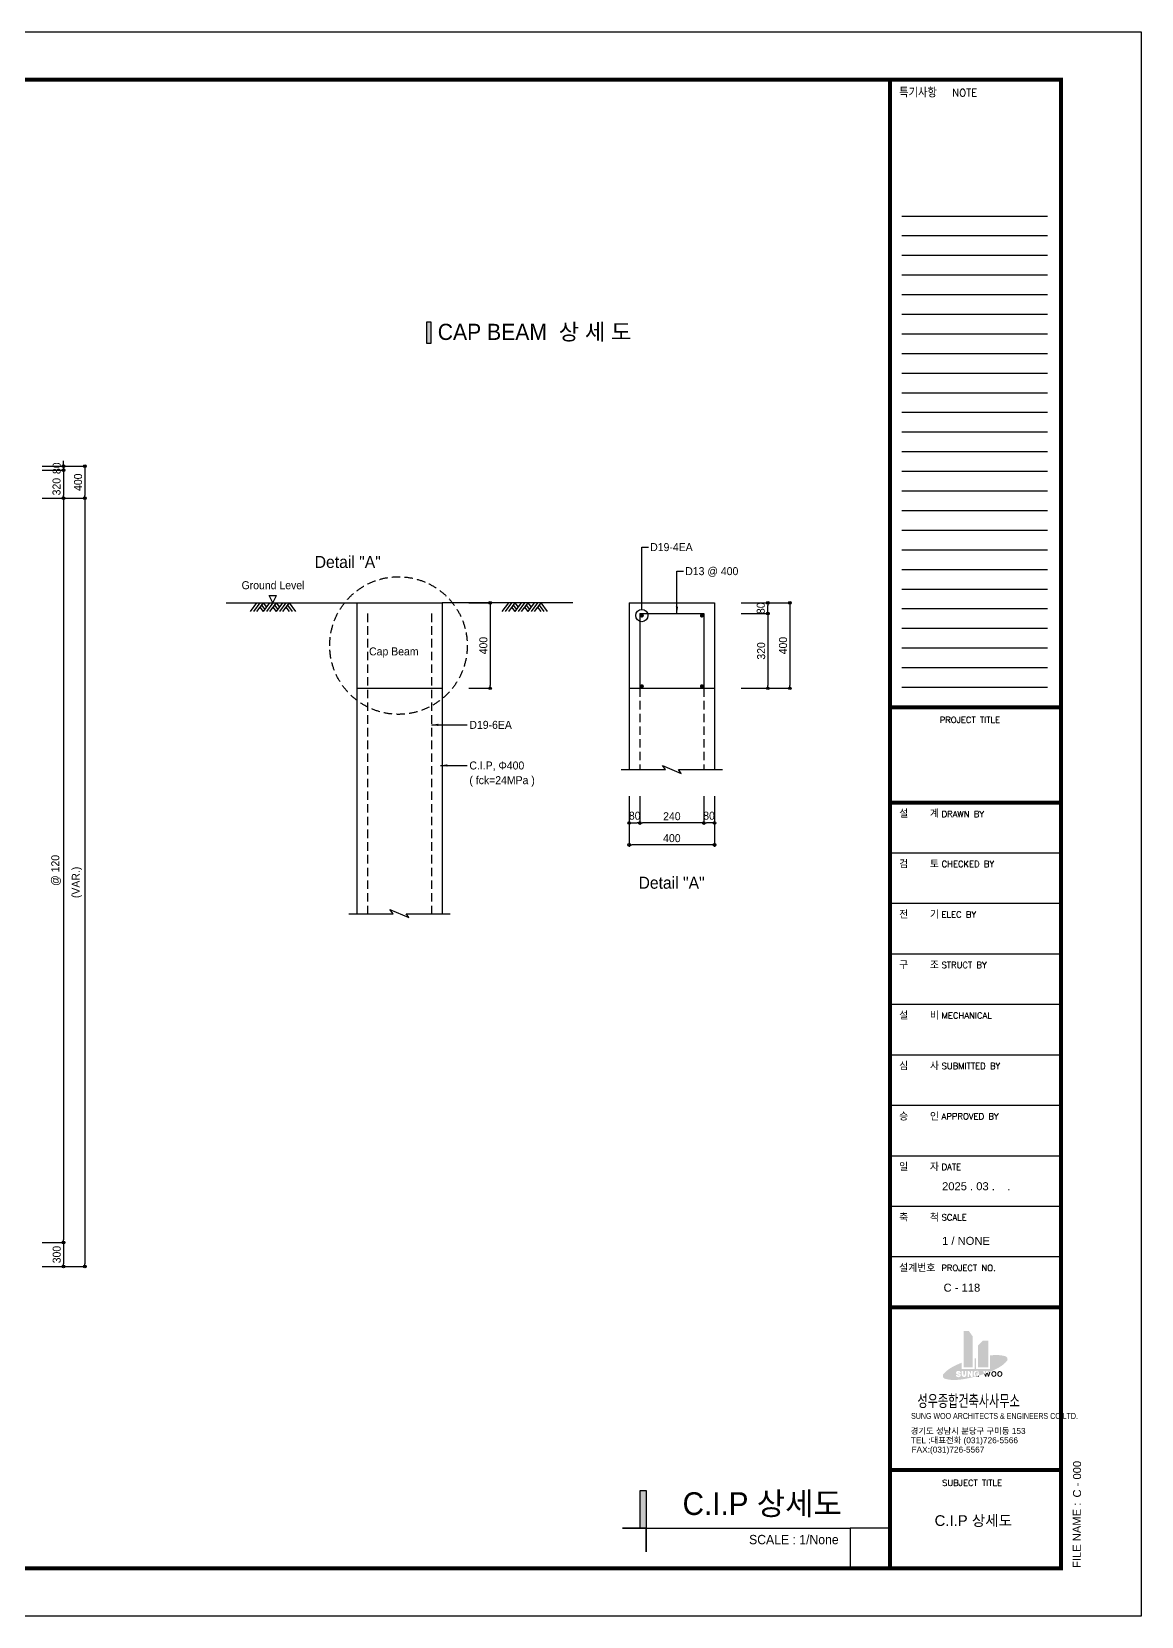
# Model space of a CAD drawing. Header units: millimetres. Extents: x 1073475 to 2890243, y -1340830 to -367733.
# Drawn here: x 2776751 to 2780913, y -373673 to -367733 of the extents above; entities that cross this region are included whole.
import ezdxf
from ezdxf.enums import TextEntityAlignment as Align

# ---------------------------------------------------------------- set-up
doc = ezdxf.new("R2010")
doc.units = ezdxf.units.MM
doc.header["$LTSCALE"] = 50
doc.header["$PDMODE"] = 3
doc.header["$PDSIZE"] = 100
doc.linetypes.add('HIDDEN', pattern=[9.525, 6.35, -3.175])
doc.layers.get('Defpoints').update_dxf_attribs({"color": 151})
for name, color, linetype in [('11', 11, 'Continuous'), ('3', 3, 'Continuous'), ('4', 4, 'Continuous'), ('A-SYM', 7, 'Continuous'), ('C-DIM', 7, 'Continuous'), ('C-DIM-1', 9, 'Continuous'), ('HAT', 8, 'Continuous'), ('LIB', 7, 'Continuous'), ('TEX', 3, 'Continuous'), ('TEXT', 3, 'Continuous'), ('TEXT1', 7, 'Continuous'), ('TITLE-1', 3, 'Continuous'), ('TITLE-2', 3, 'Continuous')]:
    doc.layers.add(name, color=color, linetype=linetype)
doc.layers.add('defpoint', color=193, linetype='Continuous', plot=False)
doc.styles.add('RXHG', font='arial.ttf')
doc.styles.add('RXHS', font='SIMPLEX.SHX', dxfattribs={"bigfont": 'WHGTXT.SHX'})
doc.styles.add('돋움', font='')
doc.styles.get('돋움').set_extended_font_data('Dotum')
doc.dimstyles.new('SAM-상', dxfattribs={"dimscale": 0.1, "dimtxt": 300, "dimasz": 100, "dimexe": 70, "dimexo": 0, "dimgap": 100, "dimtad": 1, "dimdec": 0, "dimzin": 0, "dimdsep": 46, "dimlunit": 6, "dimtxsty": '돋움', "dimblk": 'ORIGIN', "dimcen": 100, "dimclrd": 8, "dimclre": 8, "dimclrt": 1, "dimadec": 0, "dimazin": 0, "dimtfac": 1, "dimtdec": 0, "dimtix": 1, "dimtmove": 2, "dimatfit": 3, "dimfxl": 70, "dimtolj": 1, "dimtzin": 0, "dimlwd": -1, "dimlwe": -1, "dimarcsym": 0})

# ---------------------------------------------------------------- blocks, each defined once
blk = doc.blocks.new('dbox')
at = {"layer": 'HAT'}
h = blk.add_hatch(color=11, dxfattribs=at)
h.paths.add_polyline_path([(77433, 9338), (77433, 10691), (77634, 10691), (77772, 10499), (77772, 9338)])
h.paths.add_polyline_path([(78357, 10329), (78357, 9338), (77980, 9338), (77980, 10162), (78156, 10329)])
h = blk.add_hatch(color=11, dxfattribs=at)
edge = h.paths.add_edge_path()
edge.add_line((78389, 9153), (78400, 9195))
edge.add_line((78400, 9195), (78457, 9195))
edge.add_line((78457, 9195), (78452, 9178))
edge.add_ellipse((77492, 11535), major_axis=(0, 2545), ratio=1, start_angle=202.14575, end_angle=210.59706)
edge.add_ellipse((78218, 10308), major_axis=(0, 1119), ratio=1, start_angle=210.59601, end_angle=228.2714)
edge.add_ellipse((78968, 9639), major_axis=(0, 114), ratio=1, start_angle=228.27786, end_angle=285.87038)
edge.add_ellipse((78968, 9639), major_axis=(0, 114), ratio=1, start_angle=-74.13617, end_angle=-16.54365)
edge.add_ellipse((78682, 8675), major_axis=(0, 1119), ratio=1, start_angle=-16.53888, end_angle=1.1365)
edge.add_ellipse((78710, 7250), major_axis=(0, 2545), ratio=1, start_angle=1.13205, end_angle=6.30579)
edge.add_line((78431, 9779), (78431, 9265))
edge.add_line((78431, 9265), (77906, 9265))
edge.add_line((77906, 9265), (77906, 9679))
edge.add_ellipse((79084, 5053), major_axis=(-53, 4773), ratio=1, start_angle=13.63978, end_angle=14.40005)
edge.add_line((77845, 9663), (77845, 9265))
edge.add_line((77845, 9265), (77360, 9265))
edge.add_line((77360, 9265), (77360, 9504))
edge.add_ellipse((79084, 5053), major_axis=(-54, 4773), ratio=1, start_angle=20.5246, end_angle=21.42921)
edge.add_ellipse((78246, 7118), major_axis=(1, 2545), ratio=1, start_angle=22.09966, end_angle=30.61589)
edge.add_ellipse((77521, 8345), major_axis=(0, 1119), ratio=1, start_angle=30.59612, end_angle=48.27151)
edge.add_ellipse((76770, 9014), major_axis=(0, 114), ratio=1, start_angle=48.27498, end_angle=105.86751)
edge.add_ellipse((76770, 9014), major_axis=(0, 114), ratio=1, start_angle=105.85778, end_angle=163.4503)
edge.add_ellipse((77057, 9978), major_axis=(0, 1119), ratio=1, start_angle=163.45499, end_angle=181.13038)
edge.add_ellipse((77028, 11403), major_axis=(0, 2545), ratio=1, start_angle=181.13636, end_angle=189.65259)
edge.add_ellipse((76655, 13600), major_axis=(1, 4773), ratio=1, start_angle=189.65565, end_angle=194.72387)
edge.add_ellipse((77757, 8815), major_axis=(0, 201), ratio=1, start_angle=-33.1522, end_angle=-28.66311)
edge.add_ellipse((77876, 9033), major_axis=(0, 46.8), ratio=1, start_angle=127.97322, end_angle=151.12117, ccw=False)
edge.add_ellipse((-198308, -206946), major_axis=(272663, 220334), ratio=0.9999999, start_angle=-0.91538, end_angle=-0.91145)
edge.add_ellipse((77863, 9053), major_axis=(0, 49), ratio=1, start_angle=104.03629, end_angle=128.0489, ccw=False)
edge.add_ellipse((77668, 9004), major_axis=(0, 153), ratio=1, start_angle=-76.08998, end_angle=-70.28749)
edge.add_ellipse((77873, 9078), major_axis=(0, 65.1), ratio=1, start_angle=89.33612, end_angle=109.77975, ccw=False)
edge.add_ellipse((77638, 9080), major_axis=(0, 170), ratio=1, start_angle=269.39254, end_angle=274.55697)
edge.add_ellipse((77867, 9099), major_axis=(0, 60.4), ratio=1, start_angle=75.19941, end_angle=94.52888, ccw=False)
edge.add_ellipse((77687, 9146), major_axis=(0, 126), ratio=1, start_angle=255.38151, end_angle=261.38389)
edge.add_ellipse((77871, 9118), major_axis=(0, 59.9), ratio=1, start_angle=424.09302, end_angle=441.18441, ccw=False)
edge.add_ellipse((78586, 8771), major_axis=(12, 855), ratio=1, start_angle=423.73232, end_angle=424.89882, ccw=False)
edge.add_ellipse((77873, 9135), major_axis=(-0.1, 54.6), ratio=1, start_angle=405.77633, end_angle=422.85172, ccw=False)
edge.add_ellipse((77243, 9746), major_axis=(21, 823), ratio=1, start_angle=227.3729, end_angle=228.31467)
edge.add_ellipse((77879, 9149), major_axis=(-0.1, 48.7), ratio=1, start_angle=391.37895, end_angle=406.71584, ccw=False)
edge.add_ellipse((80059, 5590), major_axis=(871, 4132), ratio=1, start_angle=403.17743, end_angle=403.38991, ccw=False)
edge.add_ellipse((77890, 9161), major_axis=(0.2, 45), ratio=1, start_angle=377.16985, end_angle=391.5723, ccw=False)
edge.add_ellipse((77923, 9052), major_axis=(0, 159), ratio=1, start_angle=360.49314, end_angle=376.84703, ccw=False)
edge.add_ellipse((77922, 9120), major_axis=(0, 90.2), ratio=1, start_angle=273.76468, end_angle=360.51507, ccw=False)
edge.add_line((78012, 9126), (77963, 9126))
edge.add_ellipse((78018, 9158), major_axis=(0, 63.9), ratio=1, start_angle=102.41382, end_angle=119.80768, ccw=False)
edge.add_ellipse((77951, 9143), major_axis=(-3.78, 3.78), ratio=1, start_angle=237.40671, end_angle=277.46827)
edge.add_ellipse((78051, 9274), major_axis=(-1, 160), ratio=1, start_angle=135.44574, end_angle=142.1938, ccw=False)
edge.add_ellipse((77937, 9157), major_axis=(-2.8, 2.8), ratio=1, start_angle=-89.27979, end_angle=-50.76183)
edge.add_ellipse((77917, 8964), major_axis=(0, 198), ratio=1, start_angle=-5.75604, end_angle=4.1965)
edge.add_ellipse((77905, 9138), major_axis=(0, 23.5), ratio=1, start_angle=4.16397, end_angle=54.24834)
edge.add_ellipse((78033, 9045), major_axis=(0, 182), ratio=1, start_angle=54.34106, end_angle=64.37171)
edge.add_ellipse((77916, 9102), major_axis=(0.1, 51.8), ratio=1, start_angle=64.36733, end_angle=86.88615)
edge.add_ellipse((77997, 9097), major_axis=(0, 133), ratio=1, start_angle=86.82838, end_angle=111.31775)
edge.add_ellipse((77916, 9065), major_axis=(0, 46), ratio=1, start_angle=111.28668, end_angle=179.01186)
edge.add_ellipse((77916, 9070), major_axis=(0, 50.3), ratio=1, start_angle=179.04766, end_angle=257.49529)
edge.add_line((77965, 9059), (77912, 9059))
edge.add_line((77912, 9059), (77912, 9106))
edge.add_line((77912, 9106), (78016, 9106))
edge.add_line((78016, 9106), (78016, 9025))
edge.add_ellipse((76569, 13866), major_axis=(-11, 5052), ratio=1, start_angle=196.51434, end_angle=198.75655)
edge.add_line((78204, 9085), (78172, 9195))
edge.add_line((78172, 9195), (78229, 9195))
edge.add_line((78229, 9195), (78254, 9103))
edge.add_ellipse((76655, 13600), major_axis=(-56, 4773), ratio=1, start_angle=198.905, end_angle=199.07854)
edge.add_line((78267, 9108), (78284, 9195))
edge.add_line((78284, 9195), (78342, 9195))
edge.add_line((78342, 9195), (78354, 9140))
edge.add_ellipse((76655, 13600), major_axis=(-90, 4772), ratio=1, start_angle=199.77228, end_angle=200.219)
h.paths.add_polyline_path([(77775, 9195), (77717, 9195), (77717, 9075), (77642, 9195), (77587, 9195), (77587, 8972), (77643, 8972), (77643, 9098), (77720, 8972), (77775, 8972)], flags=16)
edge = h.paths.add_edge_path(flags=16)
edge.add_line((77487, 9202), (77487, 9053))
edge.add_ellipse((77453, 9053), major_axis=(0, 33.6), ratio=1, start_angle=179.63205, end_angle=270.23961, ccw=False)
edge.add_ellipse((77453, 9053), major_axis=(0, 33.6), ratio=1, start_angle=89.65399, end_angle=180.26156, ccw=False)
edge.add_line((77419, 9053), (77419, 9202))
edge.add_line((77419, 9202), (77365, 9202))
edge.add_line((77365, 9202), (77365, 9047))
edge.add_ellipse((77439, 9049), major_axis=(0, 73.9), ratio=1, start_angle=91.62143, end_angle=151.65612)
edge.add_ellipse((77453, 9080), major_axis=(0, 108), ratio=1, start_angle=153.13176, end_angle=180.07033)
edge.add_ellipse((77453, 9080), major_axis=(0, 108), ratio=1, start_angle=179.97343, end_angle=206.91201)
edge.add_ellipse((77467, 9049), major_axis=(0, 73.7), ratio=1, start_angle=208.41656, end_angle=268.45125)
edge.add_line((77541, 9047), (77541, 9202))
edge.add_line((77541, 9202), (77487, 9202))
edge = h.paths.add_edge_path(flags=16)
edge.add_line((77279, 9104), (77218, 9119))
edge.add_ellipse((77223, 9134), major_axis=(0, 15.5), ratio=1, start_angle=20.86241, end_angle=163.74287, ccw=False)
edge.add_ellipse((77239, 9103), major_axis=(0, 49.9), ratio=1, start_angle=340.66039, end_angle=385.41453, ccw=False)
edge.add_ellipse((77246, 9126), major_axis=(0, 25.8), ratio=1, start_angle=255.14866, end_angle=339.5497, ccw=False)
edge.add_line((77271, 9120), (77326, 9120))
edge.add_ellipse((77250, 9124), major_axis=(0, 75.8), ratio=1, start_angle=266.55555, end_angle=353.45548)
edge.add_ellipse((77237, 9076), major_axis=(0, 126), ratio=1, start_angle=-10.00388, end_angle=18.56131)
edge.add_ellipse((77217, 9130), major_axis=(0, 67.6), ratio=1, start_angle=17.08716, end_angle=163.24438)
edge.add_line((77197, 9066), (77262, 9050))
edge.add_ellipse((77259, 9035), major_axis=(0, 15.9), ratio=1, start_angle=218.24348, end_angle=346.16871, ccw=False)
edge.add_ellipse((77238, 9068), major_axis=(0, 54.8), ratio=1, start_angle=165.503, end_angle=213.59299, ccw=False)
edge.add_ellipse((77228, 9041), major_axis=(0, 26.2), ratio=1, start_angle=74.99155, end_angle=171.41272, ccw=False)
edge.add_line((77203, 9048), (77146, 9048))
edge.add_ellipse((77226, 9045), major_axis=(0, 80.6), ratio=1, start_angle=88.40662, end_angle=171.85525)
edge.add_ellipse((77237, 9061), major_axis=(0, 97.8), ratio=1, start_angle=166.80632, end_angle=184.41011)
edge.add_ellipse((77246, 9060), major_axis=(0, 96.2), ratio=1, start_angle=179.64839, end_angle=218.73001)
edge.add_ellipse((77262, 9040), major_axis=(0, 70.5), ratio=1, start_angle=218.10449, end_angle=286.34765)
edge.add_ellipse((77268, 9040), major_axis=(0, 64.6), ratio=1, start_angle=-72.251, end_angle=-9.24795)
h = blk.add_hatch(color=11, dxfattribs=at)
edge = h.paths.add_edge_path()
edge.add_line((78008, 9023), (77879, 8986))
edge.add_ellipse((77911, 9057), major_axis=(0, 77.8), ratio=1, start_angle=155.03594, end_angle=230.62664)
edge.add_line((77972, 9008), (77982, 8984))
edge.add_line((77982, 8984), (78008, 8984))
edge.add_line((78008, 8984), (78008, 9023))
h = blk.add_hatch(color=11, dxfattribs=at)
h.paths.add_polyline_path([(78443, 9175), (78397, 9156), (78367, 9042), (78347, 9137), (78276, 9111), (78262, 9042), (78247, 9100), (78211, 9088), (78243, 8979), (78282, 8979), (78314, 9120), (78347, 8979), (78386, 8979)])
edge = h.paths.add_edge_path()
edge.add_ellipse((78571, 9096), major_axis=(0, 95.8), ratio=1, start_angle=-76.32675, end_angle=77.65075)
edge.add_ellipse((78604, 9083), major_axis=(0, 131), ratio=1, start_angle=75.19386, end_angle=89.61155)
edge.add_ellipse((78604, 9084), major_axis=(0, 131), ratio=1, start_angle=90.39035, end_angle=104.80803)
edge.add_ellipse((78571, 9072), major_axis=(0, 95.8), ratio=1, start_angle=102.35608, end_angle=256.33358)
edge.add_ellipse((78529, 9083), major_axis=(0, 139), ratio=1, start_angle=255.68401, end_angle=270.10169)
edge.add_ellipse((78529, 9084), major_axis=(0, 139), ratio=1, start_angle=269.89823, end_angle=284.31591)
edge = h.paths.add_edge_path(flags=16)
edge.add_ellipse((78524, 9084), major_axis=(0, 101), ratio=1, start_angle=269.91321, end_angle=296.85725)
edge.add_ellipse((78571, 9108), major_axis=(0, 47.9), ratio=1, start_angle=-63.63485, end_angle=66.48331)
edge.add_ellipse((78612, 9083), major_axis=(0, 96), ratio=1, start_angle=62.50271, end_angle=89.44675)
edge.add_ellipse((78612, 9085), major_axis=(0, 96), ratio=1, start_angle=90.55324, end_angle=117.49729)
edge.add_ellipse((78571, 9059), major_axis=(0, 47.9), ratio=1, start_angle=113.5185, end_angle=243.63665)
edge.add_ellipse((78524, 9083), major_axis=(0, 101), ratio=1, start_angle=243.13124, end_angle=270.07528)
edge = h.paths.add_edge_path()
edge.add_ellipse((78792, 9096), major_axis=(0, 95.8), ratio=1, start_angle=-76.32673, end_angle=77.65076)
edge.add_ellipse((78825, 9083), major_axis=(0, 131), ratio=1, start_angle=75.18482, end_angle=89.6025)
edge.add_ellipse((78825, 9084), major_axis=(0, 131), ratio=1, start_angle=90.372, end_angle=104.78969)
edge.add_ellipse((78792, 9072), major_axis=(0, 95.8), ratio=1, start_angle=102.35607, end_angle=256.33357)
edge.add_ellipse((78750, 9083), major_axis=(0, 139), ratio=1, start_angle=255.65083, end_angle=270.06851)
edge.add_ellipse((78750, 9084), major_axis=(0, 139), ratio=1, start_angle=269.93139, end_angle=284.34907)
edge = h.paths.add_edge_path(flags=16)
edge.add_ellipse((78746, 9084), major_axis=(0, 101), ratio=1, start_angle=269.93501, end_angle=296.87905)
edge.add_ellipse((78792, 9108), major_axis=(0, 47.9), ratio=1, start_angle=-63.6271, end_angle=66.49105)
edge.add_ellipse((78834, 9083), major_axis=(0, 96), ratio=1, start_angle=62.50369, end_angle=89.44773)
edge.add_ellipse((78834, 9085), major_axis=(0, 96), ratio=1, start_angle=90.55228, end_angle=117.49632)
edge.add_ellipse((78792, 9059), major_axis=(0, 47.9), ratio=1, start_angle=113.51075, end_angle=243.62891)
edge.add_ellipse((78746, 9083), major_axis=(0, 101), ratio=1, start_angle=243.13351, end_angle=270.07756)
at = {"layer": '11'}
for p, q in [((4288, 57600), (81088, 57600)), ((4288, 1800), (4288, 57600)), ((81088, 57600), (81088, 1800)), ((81088, 1800), (4288, 1800))]:
    blk.add_line(p, q, dxfattribs=at)
at = {"layer": '11', "const_width": 150}
blk.add_lwpolyline([(81088, 1800), (4288, 1800), (4288, 57600), (81088, 57600)], close=True, dxfattribs=at)
for points in [[(74675, 57600), (74675, 1800)], [(81088, 34076), (74675, 34076)], [(81088, 30501), (74675, 30501)], [(81088, 11577), (74675, 11577)], [(81088, 5480), (74675, 5480)]]:
    blk.add_lwpolyline(points, dxfattribs=at)
at = {"layer": '3'}
for p, q in [((81088, 28609), (74675, 28609)), ((81088, 26717), (74675, 26717)), ((81088, 24824), (74675, 24824)), ((81088, 22932), (74675, 22932)), ((81088, 21039), (74675, 21039)), ((81088, 19147), (74675, 19147)), ((81088, 17255), (74675, 17255)), ((81088, 15362), (74675, 15362)), ((81088, 13470), (74675, 13470))]:
    blk.add_line(p, q, dxfattribs=at)
at = {"layer": '4'}
for p, q in [((80586, 52479), (75119, 52479)), ((80586, 51743), (75119, 51743)), ((80586, 51007), (75119, 51007)), ((80586, 50271), (75119, 50271)), ((80586, 49536), (75119, 49536)), ((80586, 48800), (75119, 48800)), ((80586, 48064), (75119, 48064)), ((80586, 47328), (75119, 47328)), ((80586, 46592), (75119, 46592)), ((80586, 45856), (75119, 45856)), ((80586, 45120), (75119, 45120)), ((80586, 44384), (75119, 44384)), ((80586, 43648), (75119, 43648)), ((80586, 42912), (75119, 42912)), ((80586, 42176), (75119, 42176)), ((80586, 41440), (75119, 41440)), ((80586, 40704), (75119, 40704)), ((80586, 39968), (75119, 39968)), ((80586, 39232), (75119, 39232)), ((80586, 38497), (75119, 38497)), ((80586, 37761), (75119, 37761)), ((80586, 37025), (75119, 37025)), ((80586, 36289), (75119, 36289)), ((80586, 35553), (75119, 35553)), ((80586, 34817), (75119, 34817))]:
    blk.add_line(p, q, dxfattribs=at)
at = {"layer": 'TEXT', "color": 7}
for p, q in [((0, 59400), (84100, 59400)), ((0, 0), (0, 59400)), ((84100, 59400), (84100, 0)), ((84100, 0), (0, 0))]:
    blk.add_line(p, q, dxfattribs=at)
at = {"layer": 'TEX', "color": 7, "linetype": 'Continuous', "style": 'RXHG', "width": 1}
blk.add_text('FILE NAME : ', height=300, rotation=90, dxfattribs=at).set_placement((81831, 1813))
at = {"layer": 'TEX', "color": 6, "linetype": 'Continuous', "style": 'RXHG', "width": 1}
for tag, p in [('일자', (76628, 15972)), ('축척', (76628, 13925)), ('설계번호', (76684, 12170))]:
    blk.add_attdef(tag, p, '', height=300, dxfattribs=at)
at = {"layer": 'TEX', "color": 7, "linetype": 'Continuous', "style": 'RXHG', "width": 1}
blk.add_attdef('파일명', (81840, 4453), '', height=300, rotation=90, dxfattribs=at)
at = {"layer": 'TEX', "linetype": 'Continuous', "style": 'RXHG', "width": 1}
for tag, p in [('도면명-1', (77799, 3389)), ('도면명-2', (77799, 2662))]:
    blk.add_attdef(tag, text='', height=400, dxfattribs=at).set_placement(p, align=Align.CENTER)
at = {"layer": 'TEXT1'}
for s, height, style, width, p in [('특기사항', 334.3, 'RXHS', 1, (75018, 56940)), ('NOTE', 278.6, 'RXHS', 1, (77005, 56974)), ('PROJECT TITLE', 231.29, 'RXHS', 1, (76539, 33488)), ('설    계', 273.3, 'RXHS', 1, (75018, 29943)), ('DRAWN BY', 231.3, 'RXHS', 1, (76609, 29956)), ('검    토', 273.3, 'RXHS', 1, (75018, 28050)), ('CHECKED BY', 231.3, 'RXHS', 1, (76609, 28085)), ('전    기', 273.3, 'RXHS', 1, (75018, 26158)), ('ELEC BY', 231.3, 'RXHS', 1, (76609, 26192)), ('구    조', 273.3, 'RXHS', 1, (75018, 24266)), ('STRUCT BY', 231.3, 'RXHS', 1, (76609, 24300)), ('설    비', 273.3, 'RXHS', 1, (75018, 22373)), ('MECHANICAL', 231.3, 'RXHS', 1, (76609, 22407)), ('심    사', 273.3, 'RXHS', 1, (75018, 20481)), ('SUBMITTED BY', 231.29, 'RXHS', 1, (76609, 20515)), ('승    인', 273.3, 'RXHS', 1, (75018, 18588)), ('APPROVED BY', 231.29, 'RXHS', 1, (76609, 18623)), ('일    자', 273.3, 'RXHS', 1, (75018, 16696)), ('DATE', 231.3, 'RXHS', 1, (76609, 16730)), ('축    척', 273.3, 'RXHS', 1, (75018, 14804)), ('SCALE', 231.3, 'RXHS', 1, (76609, 14838)), ('설계번호', 273.3, 'RXHS', 1, (75018, 12911)), ('PROJECT NO.', 231.29, 'RXHS', 1, (76598, 12945)), ('성우종합건축사사무소', 450, 'RXHG', 0.68, (75702, 7851)), ('SUBJECT TITLE', 231.29, 'RXHS', 1, (76628, 4888))]:
    blk.add_text(s, height=height, dxfattribs=dict(at, style=style, width=width)).set_placement(p)
at = {"layer": 'TEXT1', "color": 4, "style": 'RXHG'}
for s, width, p in [('SUNG WOO ARCHITECTS & ENGINEERS CO.LTD.', 0.68, (75467, 7400)), ('TEL :대표전화 (031)726-5566', 1, (75454, 6489)), ('경기도 성남시 분당구 구미동 153', 1, (75450, 6838)), ('FAX:(031)726-5567', 1, (75481, 6139))]:
    blk.add_text(s, height=222.88, dxfattribs=dict(at, width=width)).set_placement(p)
blk = doc.blocks.new('_Origin')
at = {"color": 0, "linetype": 'ByBlock', "lineweight": -2}
blk.add_line((0, 0), (-1, 0), dxfattribs=at)
blk.add_circle((0, 0), 0.5, dxfattribs=at)
blk = doc.blocks.new('*D569')
at = {"layer": 'C-DIM', "color": 8, "transparency": 16777216}
for p, q in [((2779272.1, -370599.2), (2779272.1, -370706.2)), ((2779312.1, -370599.2), (2779312.1, -370706.2)), ((2779302.1, -370699.2), (2779282.1, -370699.2))]:
    blk.add_line(p, q, dxfattribs=at)
at = {"layer": 'Defpoints', "color": 0, "transparency": 16777216}
for p in [(2779272.1, -370599.2), (2779312.1, -370599.2), (2779272.1, -370699.2)]:
    blk.add_point(p, dxfattribs=at)
at = {"layer": 'C-DIM', "color": 8, "transparency": 16777216, "xscale": 10, "yscale": 10, "zscale": 10, "rotation": 180}
blk.add_blockref('_Origin', (2779272.1, -370699.2), dxfattribs=at)
at = {"layer": 'C-DIM', "color": 8, "transparency": 16777216, "xscale": 10, "yscale": 10, "zscale": 10}
blk.add_blockref('_Origin', (2779312.1, -370699.2), dxfattribs=at)
at = {"layer": 'C-DIM', "color": 1, "transparency": 16777216, "insert": (2779291.5, -370672.2), "char_height": 30, "attachment_point": 5, "style": '돋움'}
blk.add_mtext('\\A1;80', dxfattribs=at)
blk = doc.blocks.new('*D570')
at = {"layer": 'C-DIM', "color": 8, "transparency": 16777216}
for p, q in [((2779032.1, -370599.2), (2779032.1, -370706.2)), ((2779272.1, -370599.2), (2779272.1, -370706.2)), ((2779262.1, -370699.2), (2779042.1, -370699.2))]:
    blk.add_line(p, q, dxfattribs=at)
at = {"layer": 'Defpoints', "color": 0, "transparency": 16777216}
for p in [(2779032.1, -370599.2), (2779272.1, -370599.2), (2779032.1, -370699.2)]:
    blk.add_point(p, dxfattribs=at)
at = {"layer": 'C-DIM', "color": 8, "transparency": 16777216, "xscale": 10, "yscale": 10, "zscale": 10, "rotation": 180}
blk.add_blockref('_Origin', (2779032.1, -370699.2), dxfattribs=at)
at = {"layer": 'C-DIM', "color": 8, "transparency": 16777216, "xscale": 10, "yscale": 10, "zscale": 10}
blk.add_blockref('_Origin', (2779272.1, -370699.2), dxfattribs=at)
at = {"layer": 'C-DIM', "color": 1, "transparency": 16777216, "insert": (2779152.1, -370674.2), "char_height": 30, "attachment_point": 5, "style": '돋움'}
blk.add_mtext('\\A1;240', dxfattribs=at)
blk = doc.blocks.new('*D571')
at = {"layer": 'C-DIM', "color": 8, "transparency": 16777216}
for p, q in [((2778992.1, -370599.2), (2778992.1, -370706.2)), ((2779032.1, -370599.2), (2779032.1, -370706.2)), ((2779002.1, -370699.2), (2779022.1, -370699.2))]:
    blk.add_line(p, q, dxfattribs=at)
at = {"layer": 'Defpoints', "color": 0, "transparency": 16777216}
for p in [(2778992.1, -370599.2), (2779032.1, -370599.2), (2779032.1, -370699.2)]:
    blk.add_point(p, dxfattribs=at)
at = {"layer": 'C-DIM', "color": 8, "transparency": 16777216, "xscale": 10, "yscale": 10, "zscale": 10, "rotation": 180}
blk.add_blockref('_Origin', (2778992.1, -370699.2), dxfattribs=at)
at = {"layer": 'C-DIM', "color": 8, "transparency": 16777216, "xscale": 10, "yscale": 10, "zscale": 10}
blk.add_blockref('_Origin', (2779032.1, -370699.2), dxfattribs=at)
at = {"layer": 'C-DIM', "color": 1, "transparency": 16777216, "insert": (2779012.7, -370672.2), "char_height": 30, "attachment_point": 5, "style": '돋움'}
blk.add_mtext('\\A1;80', dxfattribs=at)
blk = doc.blocks.new('*D572')
at = {"layer": 'C-DIM', "color": 8, "transparency": 16777216}
for p, q in [((2778992.1, -370699.2), (2778992.1, -370788.2)), ((2779312.1, -370699.2), (2779312.1, -370788.2)), ((2779302.1, -370781.2), (2779002.1, -370781.2))]:
    blk.add_line(p, q, dxfattribs=at)
at = {"layer": 'Defpoints', "color": 0, "transparency": 16777216}
for p in [(2778992.1, -370699.2), (2779312.1, -370699.2), (2778992.1, -370781.2)]:
    blk.add_point(p, dxfattribs=at)
at = {"layer": 'C-DIM', "color": 8, "transparency": 16777216, "xscale": 10, "yscale": 10, "zscale": 10, "rotation": 180}
blk.add_blockref('_Origin', (2778992.1, -370781.2), dxfattribs=at)
at = {"layer": 'C-DIM', "color": 8, "transparency": 16777216, "xscale": 10, "yscale": 10, "zscale": 10}
blk.add_blockref('_Origin', (2779312.1, -370781.2), dxfattribs=at)
at = {"layer": 'C-DIM', "color": 1, "transparency": 16777216, "insert": (2779152.1, -370756.2), "char_height": 30, "attachment_point": 5, "style": '돋움'}
blk.add_mtext('\\A1;400', dxfattribs=at)
blk = doc.blocks.new('*D573')
at = {"layer": 'C-DIM', "color": 8, "transparency": 16777216}
for p, q in [((2779512.1, -369874.3), (2779601.1, -369874.3)), ((2779594.1, -369884.3), (2779594.1, -370184.3)), ((2779512.1, -370194.3), (2779601.1, -370194.3))]:
    blk.add_line(p, q, dxfattribs=at)
at = {"layer": 'Defpoints', "color": 0, "transparency": 16777216}
for p in [(2779512.1, -369874.3), (2779512.1, -370194.3), (2779594.1, -370194.3)]:
    blk.add_point(p, dxfattribs=at)
at = {"layer": 'C-DIM', "color": 8, "transparency": 16777216, "xscale": 10, "yscale": 10, "zscale": 10}
for p, rotation in [((2779594.1, -369874.3), 90), ((2779594.1, -370194.3), 270)]:
    blk.add_blockref('_Origin', p, dxfattribs=dict(at, rotation=rotation))
at = {"layer": 'C-DIM', "color": 1, "transparency": 16777216, "insert": (2779569.1, -370034.3), "char_height": 30, "attachment_point": 5, "rotation": 90, "style": '돋움'}
blk.add_mtext('\\A1;400', dxfattribs=at)
blk = doc.blocks.new('*D574')
at = {"layer": 'C-DIM', "color": 8, "transparency": 16777216}
for p, q in [((2779412.1, -369914.3), (2779519.1, -369914.3)), ((2779512.1, -369924.3), (2779512.1, -370184.3)), ((2779412.1, -370194.3), (2779519.1, -370194.3))]:
    blk.add_line(p, q, dxfattribs=at)
at = {"layer": 'Defpoints', "color": 0, "transparency": 16777216}
for p in [(2779412.1, -369914.3), (2779412.1, -370194.3), (2779512.1, -370194.3)]:
    blk.add_point(p, dxfattribs=at)
at = {"layer": 'C-DIM', "color": 8, "transparency": 16777216, "xscale": 10, "yscale": 10, "zscale": 10}
for p, rotation in [((2779512.1, -369914.3), 90), ((2779512.1, -370194.3), 270)]:
    blk.add_blockref('_Origin', p, dxfattribs=dict(at, rotation=rotation))
at = {"layer": 'C-DIM', "color": 1, "transparency": 16777216, "insert": (2779487.1, -370054.3), "char_height": 30, "attachment_point": 5, "rotation": 90, "style": '돋움'}
blk.add_mtext('\\A1;320', dxfattribs=at)
blk = doc.blocks.new('*D575')
at = {"layer": 'C-DIM', "color": 8, "transparency": 16777216}
for p, q in [((2779412.1, -369874.3), (2779519.1, -369874.3)), ((2779412.1, -369914.3), (2779519.1, -369914.3)), ((2779512.1, -369904.3), (2779512.1, -369884.3))]:
    blk.add_line(p, q, dxfattribs=at)
at = {"layer": 'Defpoints', "color": 0, "transparency": 16777216}
for p in [(2779412.1, -369874.3), (2779512.1, -369874.3), (2779412.1, -369914.3)]:
    blk.add_point(p, dxfattribs=at)
at = {"layer": 'C-DIM', "color": 8, "transparency": 16777216, "xscale": 10, "yscale": 10, "zscale": 10}
for p, rotation in [((2779512.1, -369874.3), 90), ((2779512.1, -369914.3), 270)]:
    blk.add_blockref('_Origin', p, dxfattribs=dict(at, rotation=rotation))
at = {"layer": 'C-DIM', "color": 1, "transparency": 16777216, "insert": (2779485.6, -369894.3), "char_height": 30, "attachment_point": 5, "rotation": 90, "style": '돋움'}
blk.add_mtext('\\A1;80', dxfattribs=at)
blk = doc.blocks.new('*D577')
at = {"layer": 'C-DIM', "color": 8, "transparency": 16777216}
for p, q in [((2776870.1, -369352), (2776870.1, -369342)), ((2776790.1, -369362), (2776877.1, -369362)), ((2776790.1, -369377), (2776877.1, -369377)), ((2776870.1, -369362), (2776870.1, -369377)), ((2776870.1, -369387), (2776870.1, -369397))]:
    blk.add_line(p, q, dxfattribs=at)
at = {"layer": 'Defpoints', "color": 0, "transparency": 16777216}
for p in [(2776790.1, -369362), (2776790.1, -369377), (2776870.1, -369377)]:
    blk.add_point(p, dxfattribs=at)
at = {"layer": 'C-DIM', "color": 8, "transparency": 16777216, "xscale": 10, "yscale": 10, "zscale": 10}
for p, rotation in [((2776870.1, -369362), 270), ((2776870.1, -369377), 90)]:
    blk.add_blockref('_Origin', p, dxfattribs=dict(at, rotation=rotation))
at = {"layer": 'C-DIM', "color": 1, "transparency": 16777216, "insert": (2776845.1, -369369.5), "char_height": 30, "attachment_point": 5, "rotation": 90, "style": '돋움'}
blk.add_mtext('\\A1;80', dxfattribs=at)
blk = doc.blocks.new('*D578')
at = {"layer": 'C-DIM', "color": 8, "transparency": 16777216}
for p, q in [((2776870.1, -369362), (2776957.1, -369362)), ((2776950.1, -369372), (2776950.1, -369472)), ((2776870.1, -369482), (2776957.1, -369482))]:
    blk.add_line(p, q, dxfattribs=at)
at = {"layer": 'Defpoints', "color": 0, "transparency": 16777216}
for p in [(2776870.1, -369362), (2776870.1, -369482), (2776950.1, -369482)]:
    blk.add_point(p, dxfattribs=at)
at = {"layer": 'C-DIM', "color": 8, "transparency": 16777216, "xscale": 10, "yscale": 10, "zscale": 10}
for p, rotation in [((2776950.1, -369362), 90), ((2776950.1, -369482), 270)]:
    blk.add_blockref('_Origin', p, dxfattribs=dict(at, rotation=rotation))
at = {"layer": 'C-DIM', "color": 1, "transparency": 16777216, "insert": (2776925.1, -369422), "char_height": 30, "attachment_point": 5, "rotation": 90, "style": '돋움'}
blk.add_mtext('\\A1;400', dxfattribs=at)
blk = doc.blocks.new('*D579')
at = {"layer": 'C-DIM', "color": 8, "transparency": 16777216}
for p, q in [((2776790.1, -369377), (2776877.1, -369377)), ((2776870.1, -369387), (2776870.1, -369472)), ((2776790.1, -369482), (2776877.1, -369482))]:
    blk.add_line(p, q, dxfattribs=at)
at = {"layer": 'Defpoints', "color": 0, "transparency": 16777216}
for p in [(2776790.1, -369377), (2776790.1, -369482), (2776870.1, -369482)]:
    blk.add_point(p, dxfattribs=at)
at = {"layer": 'C-DIM', "color": 8, "transparency": 16777216, "xscale": 10, "yscale": 10, "zscale": 10}
for p, rotation in [((2776870.1, -369377), 90), ((2776870.1, -369482), 270)]:
    blk.add_blockref('_Origin', p, dxfattribs=dict(at, rotation=rotation))
at = {"layer": 'C-DIM', "color": 1, "transparency": 16777216, "insert": (2776844.4, -369438.5), "char_height": 30, "attachment_point": 5, "rotation": 90, "style": '돋움'}
blk.add_mtext('\\A1;320', dxfattribs=at)
blk = doc.blocks.new('*D580')
at = {"layer": 'C-DIM', "color": 8, "transparency": 16777216}
for p, q in [((2776790.1, -369482), (2776877.1, -369482)), ((2776870.1, -369492), (2776870.1, -372262)), ((2776790.1, -372272), (2776877.1, -372272))]:
    blk.add_line(p, q, dxfattribs=at)
at = {"layer": 'Defpoints', "color": 0, "transparency": 16777216}
for p in [(2776790.1, -369482), (2776790.1, -372272), (2776870.1, -372272)]:
    blk.add_point(p, dxfattribs=at)
at = {"layer": 'C-DIM', "color": 8, "transparency": 16777216, "xscale": 10, "yscale": 10, "zscale": 10}
for p, rotation in [((2776870.1, -369482), 90), ((2776870.1, -372272), 270)]:
    blk.add_blockref('_Origin', p, dxfattribs=dict(at, rotation=rotation))
at = {"layer": 'C-DIM', "color": 1, "transparency": 16777216, "insert": (2776842.5, -370877), "char_height": 30, "attachment_point": 5, "rotation": 90, "style": '돋움'}
blk.add_mtext('\\A1;@ 120', dxfattribs=at)
blk = doc.blocks.new('*D581')
at = {"layer": 'C-DIM', "color": 8, "transparency": 16777216}
for p, q in [((2776790.1, -372272), (2776877.1, -372272)), ((2776870.1, -372282), (2776870.1, -372352)), ((2776790.1, -372362), (2776877.1, -372362))]:
    blk.add_line(p, q, dxfattribs=at)
at = {"layer": 'Defpoints', "color": 0, "transparency": 16777216}
for p in [(2776790.1, -372272), (2776790.1, -372362), (2776870.1, -372362)]:
    blk.add_point(p, dxfattribs=at)
at = {"layer": 'C-DIM', "color": 8, "transparency": 16777216, "xscale": 10, "yscale": 10, "zscale": 10}
for p, rotation in [((2776870.1, -372272), 90), ((2776870.1, -372362), 270)]:
    blk.add_blockref('_Origin', p, dxfattribs=dict(at, rotation=rotation))
at = {"layer": 'C-DIM', "color": 1, "transparency": 16777216, "insert": (2776845.1, -372317), "char_height": 30, "attachment_point": 5, "rotation": 90, "style": '돋움'}
blk.add_mtext('\\A1;300', dxfattribs=at)
blk = doc.blocks.new('*D582')
at = {"layer": 'C-DIM', "color": 8, "transparency": 16777216}
for p, q in [((2776870.1, -369482), (2776957.1, -369482)), ((2776950.1, -369492), (2776950.1, -372352)), ((2776870.1, -372362), (2776957.1, -372362))]:
    blk.add_line(p, q, dxfattribs=at)
at = {"layer": 'Defpoints', "color": 0, "transparency": 16777216}
for p in [(2776870.1, -369482), (2776870.1, -372362), (2776950.1, -372362)]:
    blk.add_point(p, dxfattribs=at)
at = {"layer": 'C-DIM', "color": 8, "transparency": 16777216, "xscale": 10, "yscale": 10, "zscale": 10}
for p, rotation in [((2776950.1, -369482), 90), ((2776950.1, -372362), 270)]:
    blk.add_blockref('_Origin', p, dxfattribs=dict(at, rotation=rotation))
at = {"layer": 'C-DIM', "color": 1, "transparency": 16777216, "insert": (2776920.9, -370922), "char_height": 30, "attachment_point": 5, "rotation": 90, "style": '돋움'}
blk.add_mtext('\\A1;(VAR.)', dxfattribs=at)
blk = doc.blocks.new('*D583')
at = {"layer": 'C-DIM', "color": 8, "transparency": 16777216}
for p, q in [((2778390.2, -369874.3), (2778477.2, -369874.3)), ((2778470.2, -369884.3), (2778470.2, -370184.3)), ((2778390.2, -370194.3), (2778477.2, -370194.3))]:
    blk.add_line(p, q, dxfattribs=at)
at = {"layer": 'Defpoints', "color": 0, "transparency": 16777216}
for p in [(2778390.2, -369874.3), (2778390.2, -370194.3), (2778470.2, -370194.3)]:
    blk.add_point(p, dxfattribs=at)
at = {"layer": 'C-DIM', "color": 8, "transparency": 16777216, "xscale": 10, "yscale": 10, "zscale": 10}
for p, rotation in [((2778470.2, -369874.3), 90), ((2778470.2, -370194.3), 270)]:
    blk.add_blockref('_Origin', p, dxfattribs=dict(at, rotation=rotation))
at = {"layer": 'C-DIM', "color": 1, "transparency": 16777216, "insert": (2778445.2, -370034.3), "char_height": 30, "attachment_point": 5, "rotation": 90, "style": '돋움'}
blk.add_mtext('\\A1;400', dxfattribs=at)

msp = doc.modelspace()

# ---------------------------------------------------------------- hatches: boundary and pattern name
at = {"layer": 'A-SYM'}
for points in [[(2778249.8, -368822), (2778231.6, -368822), (2778231.6, -368900.7), (2778249.8, -368900.7)], [(2779055.5, -373201.6), (2779032.9, -373201.6), (2779032.9, -373343.1), (2779055.5, -373343.1)]]:
    msp.add_hatch(color=2, dxfattribs=at).paths.add_polyline_path(points)

# ---------------------------------------------------------------- linework, layer by layer
for p, q in [((2777480.2, -369874.3), (2777970.2, -369874.3)), ((2777594.8, -369874.3), (2777570.5, -369906.7)), ((2777607, -369874.3), (2777582.7, -369906.7)), ((2777619.1, -369874.3), (2777594.8, -369906.7)), ((2777613.1, -369882.4), (2777625.2, -369898.6)), ((2777643.4, -369874.3), (2777619.1, -369906.7)), ((2777619.1, -369874.3), (2777631.3, -369890.5)), ((2777655.6, -369874.3), (2777631.3, -369906.7)), ((2777667.7, -369874.3), (2777643.4, -369906.7)), ((2777661.7, -369882.4), (2777673.8, -369898.6)), ((2777692, -369874.3), (2777667.7, -369906.7)), ((2777667.7, -369874.3), (2777679.9, -369890.5)), ((2777704.2, -369874.3), (2777679.9, -369906.7)), ((2777716.3, -369874.3), (2777692, -369906.7)), ((2777710.3, -369882.4), (2777728.5, -369906.7)), ((2777716.3, -369874.3), (2777740.6, -369906.7)), ((2777970.2, -369874.3), (2777970.2, -371039.4)), ((2777970.2, -369874.3), (2778290.2, -369874.3)), ((2778290.2, -369874.3), (2778290.2, -371039.4)), ((2778780.2, -369874.3), (2778290.2, -369874.3)), ((2778538.8, -369874.3), (2778514.5, -369906.7)), ((2778551, -369874.3), (2778526.7, -369906.7)), ((2778563.1, -369874.3), (2778538.8, -369906.7)), ((2778557.1, -369882.4), (2778569.2, -369898.6)), ((2778587.4, -369874.3), (2778563.1, -369906.7)), ((2778563.1, -369874.3), (2778575.3, -369890.5)), ((2778599.6, -369874.3), (2778575.3, -369906.7)), ((2778611.7, -369874.3), (2778587.4, -369906.7)), ((2778605.7, -369882.4), (2778617.8, -369898.6)), ((2778611.7, -369874.3), (2778623.9, -369890.5)), ((2778636, -369874.3), (2778611.7, -369906.7)), ((2778648.2, -369874.3), (2778623.9, -369906.7)), ((2778660.3, -369874.3), (2778636, -369906.7)), ((2778654.3, -369882.4), (2778672.5, -369906.7)), ((2778660.3, -369874.3), (2778684.6, -369906.7)), ((2778992.1, -369874.3), (2778992.1, -370499.2)), ((2778992.1, -369874.3), (2779312.1, -369874.3)), ((2779312.1, -369874.3), (2779312.1, -370499.2)), ((2777607, -369890.5), (2777619.1, -369906.7)), ((2777655.6, -369890.5), (2777667.7, -369906.7)), ((2777704.2, -369890.5), (2777716.3, -369906.7)), ((2778551, -369890.5), (2778563.1, -369906.7)), ((2778599.6, -369890.5), (2778611.7, -369906.7)), ((2778648.2, -369890.5), (2778660.3, -369906.7)), ((2777970.2, -370194.3), (2778290.2, -370194.3)), ((2778992.1, -370194.3), (2779312.1, -370194.3))]:
    msp.add_line(p, q)
at = {"color": 7}
for p, q in [((2777655.6, -369874.3), (2777641.4, -369845.9)), ((2777641.4, -369845.9), (2777669.8, -369845.9)), ((2777655.6, -369874.3), (2777669.8, -369845.9))]:
    msp.add_line(p, q, dxfattribs=at)
at = {"color": 10, "linetype": 'HIDDEN', "ltscale": 0.1}
for p, q in [((2778010.2, -369914.3), (2778010.2, -371039.4)), ((2778250.2, -369914.3), (2778250.2, -371039.4)), ((2779032.1, -370194.3), (2779032.1, -370499.2)), ((2779272.1, -370194.3), (2779272.1, -370499.2))]:
    msp.add_line(p, q, dxfattribs=at)
at = {"color": 10}
for p, q in [((2779032.1, -369914.3), (2779032.1, -370194.3)), ((2779032.1, -369914.3), (2779272.1, -369914.3)), ((2779272.1, -369914.3), (2779272.1, -370194.3))]:
    msp.add_line(p, q, dxfattribs=at)
at = {"color": 1, "linetype": 'Continuous'}
for p, q in [((2778962.1, -370499.2), (2779128.6, -370499.2)), ((2779177.3, -370499.2), (2779342.1, -370499.2)), ((2777940.2, -371039.4), (2778106.7, -371039.4)), ((2778155.5, -371039.4), (2778320.2, -371039.4))]:
    msp.add_line(p, q, dxfattribs=at)
at = {"color": 1}
for p, q in [((2779116.7, -370483.7), (2779187.5, -370513.5)), ((2779128.6, -370499.2), (2779116.7, -370483.7)), ((2779187.5, -370513.5), (2779177.3, -370499.2)), ((2778106.7, -371039.4), (2778094.8, -371023.9)), ((2778094.8, -371023.9), (2778165.6, -371053.6)), ((2778165.6, -371053.6), (2778155.5, -371039.4))]:
    msp.add_line(p, q, dxfattribs=at)
at = {"const_width": 7.5}
for points in [[(2779035.8, -369921.8, 1), (2779043.3, -369921.8, 1)], [(2779268.3, -369921.8, -1), (2779260.8, -369921.8, -1)], [(2779035.8, -370186.8, 1), (2779043.3, -370186.8, 1)], [(2779268.3, -370186.8, -1), (2779260.8, -370186.8, -1)]]:
    msp.add_lwpolyline(points, format="xyb", close=True, dxfattribs=at)
at = {"linetype": 'HIDDEN', "ltscale": 0.1}
msp.add_circle((2778126.8, -370034.1), 257.9, dxfattribs=at)
at = {"layer": 'A-SYM', "color": 2}
msp.add_lwpolyline([(2778249.8, -368822), (2778231.6, -368822), (2778231.6, -368900.7), (2778249.8, -368900.7)], close=True, dxfattribs=at)
for points in [[(2779032.9, -373343.1), (2779032.9, -373343.1), (2778967.1, -373343.1), (2779032.9, -373343.1), (2779032.9, -373201.6), (2779055.5, -373201.6), (2779055.5, -373343.1), (2779032.9, -373343.1), (2779820.3, -373343.1)], [(2778967.1, -373343.1), (2779055.5, -373343.1), (2779055.5, -373431.4), (2779055.5, -373343.1), (2779820.3, -373343.1)]]:
    msp.add_lwpolyline(points, dxfattribs=at)
at = {"layer": 'C-DIM-1'}
for p, q in [((2779039.6, -369898.9), (2779039.6, -369665.1)), ((2779039.6, -369665.1), (2779064.2, -369665.1)), ((2779171.1, -369914.3), (2779171.1, -369755.2)), ((2779171.1, -369755.2), (2779195.7, -369755.2)), ((2778250.2, -370331.4), (2778384.3, -370331.4)), ((2778283.9, -370483.7), (2778384.3, -370483.7))]:
    msp.add_line(p, q, dxfattribs=at)
msp.add_circle((2779039.6, -369921.8), 22.9, dxfattribs=at)
for points in [[(2779175.4, -369888.4), (2779166.7, -369888.4), (2779171.1, -369914.3)], [(2778276.1, -370335.7), (2778276.1, -370327.1), (2778250.2, -370331.4)], [(2778309.8, -370488), (2778309.8, -370479.4), (2778283.9, -370483.7)]]:
    msp.add_solid(points, dxfattribs=at)
at = {"layer": 'defpoint'}
msp.add_lwpolyline([(2779820.3, -373343.1), (2779820.3, -373493.1), (2779970.3, -373493.1), (2779970.3, -373343.1), (2779820.3, -373343.1)], dxfattribs=at)

# ---------------------------------------------------------------- block references
at = {"xscale": 0.1, "yscale": 0.1, "zscale": 0.1}
msp.add_blockref('dbox', (2772502.7, -373673.1), dxfattribs=at).add_auto_attribs({'설계번호': 'C - 118', '파일명': 'C - 000', '도면명-1': 'C.I.P 상세도', '일자': '2025 . 03 .    .', '축척': '1 / NONE'})

# ---------------------------------------------------------------- texts
at = {"color": 3, "style": '돋움'}
for p in [(2777812.5, -369743.3), (2779027.1, -370945.7)]:
    msp.add_text('Detail "A"', height=45, dxfattribs=at).set_placement(p)
at = {"layer": 'C-DIM', "style": '돋움'}
msp.add_text('Cap Beam', height=30, dxfattribs=at).set_placement((2778016.6, -370056), align=Align.MIDDLE_LEFT)
at = {"layer": 'LIB', "color": 3, "style": '돋움'}
for s, p in [('D19-4EA', (2779070.8, -369665.1)), ('D13 @ 400', (2779202.3, -369755.2)), ('D19-6EA', (2778392.7, -370331.4)), ('C.I.P, Φ400', (2778392.7, -370483.7)), ('( fck=24MPa )', (2778392.7, -370538.8))]:
    msp.add_text(s, height=30, dxfattribs=at).set_placement(p, align=Align.MIDDLE_LEFT)
msp.add_text('Ground Level', height=30, dxfattribs=at).set_placement((2777538.4, -369823))
at = {"layer": 'TITLE-1', "style": '돋움'}
for s, height, p in [('C.I.P 상세도', 85, (2779790.3, -373250.6)), ('SCALE : 1/None ', 35, (2779790.3, -373385.4))]:
    msp.add_text(s, height=height, dxfattribs=at).set_placement(p, align=Align.MIDDLE_RIGHT)
at = {"layer": 'TITLE-2', "style": '돋움'}
msp.add_text('CAP BEAM  상 세 도', height=60.606, dxfattribs=at).set_placement((2778274, -368888.6))

# ---------------------------------------------------------------- dimensions: what is measured, and where the dimension line sits
at = {"layer": 'C-DIM'}
for base, p1, p2, angle, text, picture, middle in [((2776870.1, -369377), (2776790.1, -369362), (2776790.1, -369377), 270, '80', '*D577', (2776845.1, -369369.5)), ((2776950.1, -369482), (2776870.1, -369362), (2776870.1, -369482), 270, '400', '*D578', (2776925.1, -369422)), ((2776870.1, -372272), (2776790.1, -369482), (2776790.1, -372272), 270, '@ 120', '*D580', (2776842.5, -370877)), ((2776950.1, -372362), (2776870.1, -369482), (2776870.1, -372362), 270, '(VAR.)', '*D582', (2776920.9, -370922)), ((2778470.2, -370194.3), (2778390.2, -369874.3), (2778390.2, -370194.3), 270, '400', '*D583', (2778445.2, -370034.3)), ((2779594.1, -370194.3), (2779512.1, -369874.3), (2779512.1, -370194.3), 90, '400', '*D573', (2779569.1, -370034.3)), ((2779512.1, -370194.3), (2779412.1, -369914.3), (2779412.1, -370194.3), 90, '320', '*D574', (2779487.1, -370054.3)), ((2778992.1, -370781.2), (2779312.1, -370699.2), (2778992.1, -370699.2), 180, '400', '*D572', (2779152.1, -370756.2)), ((2776870.1, -372362), (2776790.1, -372272), (2776790.1, -372362), 270, '300', '*D581', (2776845.1, -372317))]:
    dim = msp.add_linear_dim(base=base, p1=p1, p2=p2, angle=angle, text=text, dimstyle='SAM-상', dxfattribs=at)
    dim.commit()
    dim.dimension.update_dxf_attribs({"geometry": picture, "text_midpoint": middle})
for base, p1, p2, angle, text, picture, middle in [((2776870.1, -369482), (2776790.1, -369377), (2776790.1, -369482), 270, '320', '*D579', (2776844.4, -369438.5)), ((2779512.1, -369874.3), (2779412.1, -369914.3), (2779412.1, -369874.3), 90, '80', '*D575', (2779485.6, -369894.3))]:
    dim = msp.add_linear_dim(base=base, p1=p1, p2=p2, angle=angle, text=text, dimstyle='SAM-상', dxfattribs=at)
    dim.commit()
    dim.dimension.update_dxf_attribs({"geometry": picture, "text_midpoint": middle, "dimtype": 160})
for base, p1, p2, picture, middle in [((2779032.1, -370699.2), (2778992.1, -370599.2), (2779032.1, -370599.2), '*D571', (2779012.7, -370672.2)), ((2779272.1, -370699.2), (2779312.1, -370599.2), (2779272.1, -370599.2), '*D569', (2779291.5, -370672.2))]:
    dim = msp.add_linear_dim(base=base, p1=p1, p2=p2, text='80', dimstyle='SAM-상', dxfattribs=at)
    dim.commit()
    dim.dimension.update_dxf_attribs({"geometry": picture, "text_midpoint": middle, "dimtype": 160})
dim = msp.add_linear_dim(base=(2779032.1, -370699.2), p1=(2779272.1, -370599.2), p2=(2779032.1, -370599.2), text='240', dimstyle='SAM-상', dxfattribs=at)
dim.commit()
dim.dimension.update_dxf_attribs({"geometry": '*D570', "text_midpoint": (2779152.1, -370674.2)})

doc.saveas('drawing.dxf')
